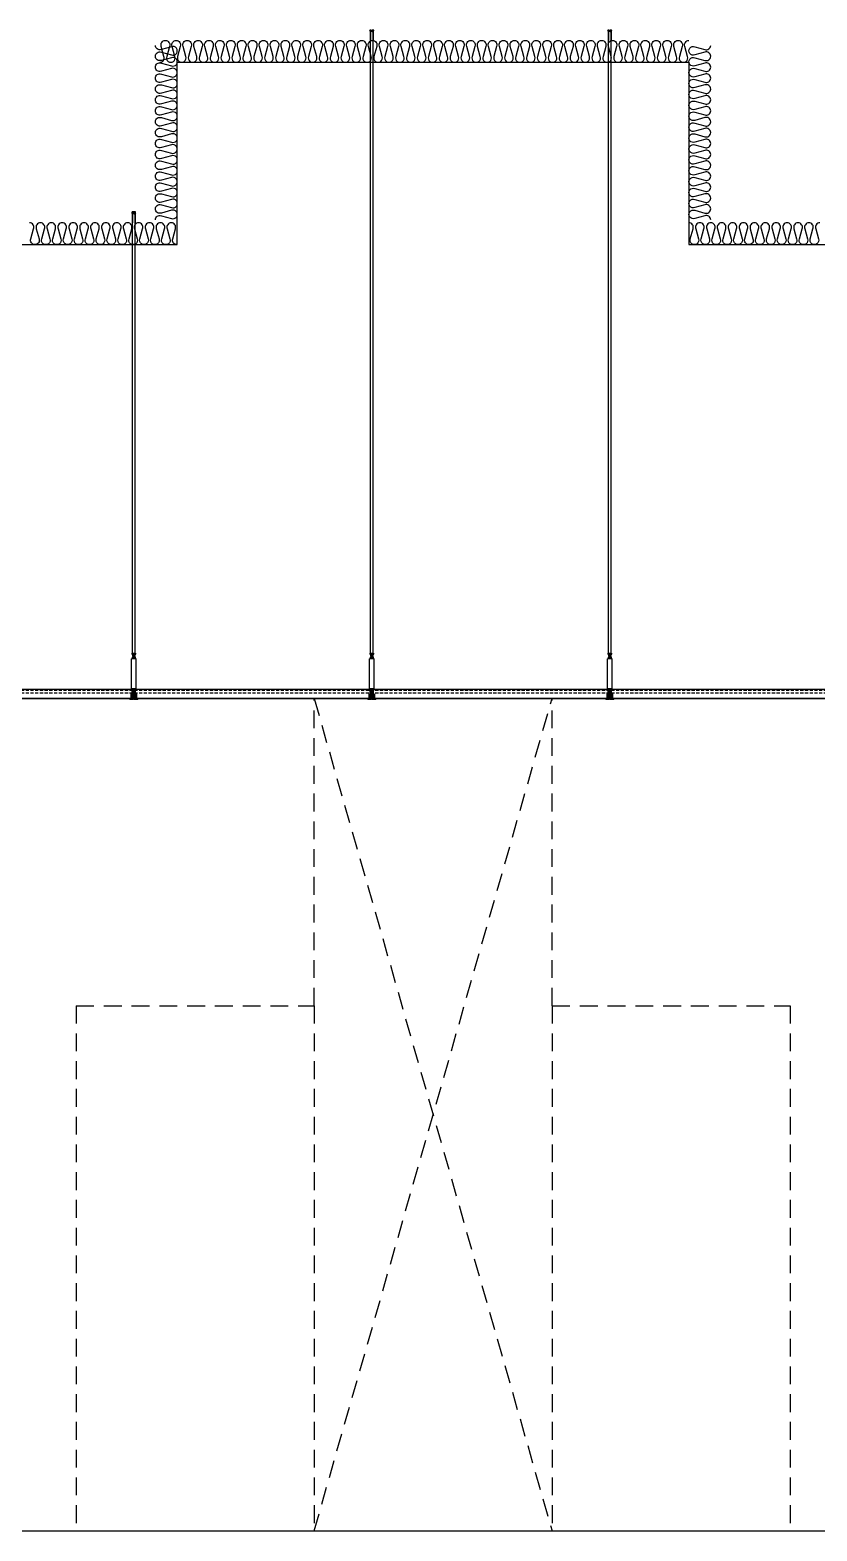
# Model space of a CAD drawing. Header units: millimetres. Extents: x 17311 to 801382, y -242618 to -104888.
# Drawn here: x 298828 to 302796, y -169229 to -161657 of the extents above; entities that cross this region are included whole.
import ezdxf

# ---------------------------------------------------------------- set-up
doc = ezdxf.new("R2010")
doc.units = ezdxf.units.MM
doc.header["$LTSCALE"] = 250
for name, pattern in [('A2', [8, 2, -2, 2, -2]), ('CENTER', [50.8, 31.75, -6.35, 6.35, -6.35]), ('CENTER2', [28.575, 19.05, -3.175, 3.175, -3.175]), ('H1', [1.5, 1, -0.5]), ('HID', [2.8, 1.8, -1]), ('HIDDEN', [9.525, 6.35, -3.175])]:
    doc.linetypes.add(name, pattern=pattern)
for name, color, linetype in [('A-ELE-252', 252, 'Continuous'), ('A-ETC-SERVER', 5, 'H1'), ('A-FIN', 6, 'Continuous'), ('C-1', 252, 'Continuous'), ('C-HANGER', 8, 'Continuous'), ('C-HANGER-C', 8, 'Continuous'), ('C-sec', 252, 'Continuous'), ('C-STL4', 252, 'Continuous'), ('C-STL6', 8, 'Continuous'), ('C-T-BAR MAIN-', 252, 'Continuous'), ('C-삼성엔지니어링_CEILING', 252, 'Continuous'), ('C-압출', 252, 'Continuous'), ('ISL', 251, 'Continuous')]:
    doc.layers.add(name, color=color, linetype=linetype)
doc.layers.add('C-중심선', color=252, linetype='CENTER2', lineweight=20)

# ---------------------------------------------------------------- blocks, each defined once
blk = doc.blocks.new('A$C612ec77b')
at = {"layer": 'A-ELE-252', "linetype": 'HID', "ltscale": 0.2}
for p, q in [((-2400, 2650), (-2400, 4200)), ((-2400, 4200), (-1200, 0)), ((-2400, 0), (-1200, 4200)), ((-1200, 2650), (-1200, 4200)), ((-3600, 2650), (-3600, 0)), ((-3600, 2650), (-2400, 2650)), ((-2400, 2650), (-2400, 0)), ((-1200, 2650), (-1200, 0)), ((-1200, 2650), (0, 2650)), ((0, 2650), (0, 0))]:
    blk.add_line(p, q, dxfattribs=at)
blk = doc.blocks.new('usgh')
at = {"layer": 'C-STL4'}
blk.add_lwpolyline([(1763311, 329517), (1763311, 329599), (1763381, 329599), (1763381, 329517)], close=True, dxfattribs=at)
at = {"layer": 'C-압출', "color": 252, "linetype": 'Continuous', "lineweight": 40, "extrusion": (0, 0, -1)}
for p, q in [((1763325, 329599), (1763322, 329596)), ((1763322, 329596), (1763325, 329592)), ((1763325, 329592), (1763322, 329588)), ((1763322, 329588), (1763325, 329584)), ((1763325, 329584), (1763322, 329580)), ((1763322, 329580), (1763325, 329576)), ((1763325, 329576), (1763322, 329572)), ((1763322, 329572), (1763325, 329568)), ((1763325, 329568), (1763322, 329565)), ((1763322, 329565), (1763325, 329561)), ((1763325, 329561), (1763322, 329557)), ((1763322, 329557), (1763325, 329553)), ((1763325, 329553), (1763322, 329549)), ((1763322, 329549), (1763325, 329545)), ((1763325, 329545), (1763322, 329541)), ((1763364, 329596), (1763368, 329599)), ((1763368, 329592), (1763364, 329596)), ((1763364, 329588), (1763368, 329592)), ((1763368, 329584), (1763364, 329588)), ((1763364, 329580), (1763368, 329584)), ((1763368, 329576), (1763364, 329580)), ((1763364, 329572), (1763368, 329576)), ((1763368, 329568), (1763364, 329572)), ((1763364, 329565), (1763368, 329568)), ((1763368, 329561), (1763364, 329565)), ((1763364, 329557), (1763368, 329561)), ((1763368, 329553), (1763364, 329557)), ((1763364, 329549), (1763368, 329553)), ((1763368, 329545), (1763364, 329549)), ((1763364, 329541), (1763368, 329545)), ((1763325, 329522), (1763320, 329517)), ((1763322, 329541), (1763325, 329538)), ((1763325, 329538), (1763322, 329534)), ((1763322, 329534), (1763325, 329530)), ((1763325, 329530), (1763322, 329526)), ((1763322, 329526), (1763325, 329522)), ((1763363, 329517), (1763368, 329522)), ((1763368, 329538), (1763364, 329541)), ((1763364, 329534), (1763368, 329538)), ((1763368, 329530), (1763364, 329534)), ((1763364, 329526), (1763368, 329530)), ((1763368, 329522), (1763364, 329526))]:
    blk.add_line(p, q, dxfattribs=at)
at = {"layer": 'C-중심선'}
blk.add_line((1763346, 329623), (1763346, 329480), dxfattribs=at)
blk = doc.blocks.new('r6okghj')
at = {"layer": 'C-삼성엔지니어링_CEILING'}
for p, q in [((1770244, 316436), (1770234, 316431)), ((1770244, 316390), (1770234, 316396)), ((1770344, 316436), (1770244, 316436)), ((1770253, 316436), (1770264, 316431)), ((1770253, 316390), (1770264, 316396)), ((1770274, 316436), (1770264, 316431)), ((1770264, 316396), (1770264, 316431)), ((1770274, 316390), (1770264, 316396)), ((1770314, 316436), (1770324, 316431)), ((1770314, 316390), (1770324, 316396)), ((1770334, 316436), (1770324, 316431)), ((1770324, 316396), (1770324, 316431)), ((1770334, 316390), (1770324, 316396)), ((1770344, 316436), (1770354, 316431)), ((1770344, 316390), (1770354, 316396))]:
    blk.add_line(p, q, dxfattribs=at)
for points in [[(1770234, 316431), (1770234, 316396)], [(1770244, 316390), (1770344, 316390)], [(1770354, 316396), (1770354, 316431)]]:
    blk.add_lwpolyline(points, dxfattribs=at)
blk = doc.blocks.new('격자틀-1')
at = {"layer": 'C-HANGER'}
for p, q in [((-16.4, 230.4), (6.3, 230.4)), ((-16.4, 230.4), (-16.4, 228.9)), ((-16.4, 228.9), (6.3, 228.9)), ((6.3, 230.4), (6.3, 228.9))]:
    blk.add_line(p, q, dxfattribs=at)
at = {"layer": 'C-HANGER-C'}
for p, q in [((-16.1, 52.1), (-16.1, 202)), ((6, 202), (-16.1, 202)), ((6, 52.1), (6, 202)), ((6, 52.1), (-16.1, 52.1))]:
    blk.add_line(p, q, dxfattribs=at)
at = {"layer": 'C-STL6', "linetype": 'CENTER2', "ltscale": 20}
blk.add_line((-5, 52.7), (-5, -5), dxfattribs=at)
at = {"layer": 'C-T-BAR MAIN-'}
blk.add_lwpolyline([(-14.3, 41.1), (-14.3, 52.1), (4.2, 52.1), (4.2, 41.1), (2.2, 41.1), (2.2, 50.1), (-12.3, 50.1), (-12.3, 41.1), (-14.3, 41.1)], dxfattribs=at)
at = {"layer": 'C-삼성엔지니어링_CEILING'}
for p, q in [((-14, 202), (-14, 203.8)), ((-12.4, 210.8), (-13.9, 209.9)), ((-12.4, 203.8), (-13.9, 204.7)), ((2.3, 210.8), (-12.4, 210.8)), ((2.3, 203.8), (-12.4, 203.8)), ((-11.1, 210.8), (-9.5, 209.9)), ((-11.1, 203.8), (-9.5, 204.7)), ((-10.7, 220.3), (-2.2, 222)), ((-10.7, 220.3), (-9.9, 221.6)), ((-10.7, 218.1), (1, 220.5)), ((-10.7, 220.3), (-9.9, 219.4)), ((-10.7, 218.1), (-9.9, 219.4)), ((-10.7, 215.9), (1, 218.3)), ((-10.7, 218.1), (-9.9, 217.2)), ((-10.7, 215.9), (-9.9, 217.2)), ((-10.7, 213.7), (1, 216.1)), ((-10.7, 215.9), (-9.9, 215)), ((-10.7, 213.7), (-9.9, 215)), ((-10.7, 213.7), (-9.9, 212.8)), ((-10.4, 213.4), (-10.4, 210.8)), ((-10.3, 222), (-9.9, 221.6)), ((-9.9, 221.6), (-7.6, 222)), ((-9.9, 221.6), (-7.6, 222)), ((-9.9, 219.4), (-0.2, 221.3)), ((-9.9, 219.4), (-0.2, 221.3)), ((-9.9, 217.2), (-0.2, 219.1)), ((-9.9, 217.2), (-0.2, 219.1)), ((-9.9, 215), (-0.2, 216.9)), ((-9.9, 215), (-0.2, 216.9)), ((-9.9, 212.8), (-0.2, 214.7)), ((-9.9, 212.8), (-0.2, 214.7)), ((-8, 210.8), (-9.5, 209.9)), ((-9.5, 204.7), (-9.5, 209.9)), ((-8, 203.8), (-9.5, 204.7)), ((-2.1, 210.8), (-0.6, 209.9)), ((-2.1, 203.8), (-0.6, 204.7)), ((1, 210.8), (-0.6, 209.9)), ((-0.6, 204.7), (-0.6, 209.9)), ((1, 203.8), (-0.6, 204.7)), ((-0.2, 221.3), (0.4, 222)), ((-0.2, 221.3), (1, 220.5)), ((-0.2, 219.1), (1, 220.5)), ((-0.2, 219.1), (1, 218.3)), ((-0.2, 216.9), (1, 218.3)), ((-0.2, 216.9), (1, 216.1)), ((-0.2, 214.7), (1, 216.1)), ((0.3, 215.3), (0.3, 210.8)), ((0.3, 215.3), (0.3, 210.8)), ((2.3, 210.8), (3.8, 209.9)), ((2.3, 203.8), (3.8, 204.7)), ((3.9, 202), (3.9, 203.8))]:
    blk.add_line(p, q, dxfattribs=at)
for points in [[(3.9, 203.8), (-14, 203.8)], [(-13.9, 209.9), (-13.9, 204.7)], [(-12.4, 203.8), (2.3, 203.8)], [(3.8, 204.7), (3.8, 209.9)]]:
    blk.add_lwpolyline(points, dxfattribs=at)
at = {"layer": 'C-압출', "linetype": 'Continuous', "lineweight": 40, "extrusion": (0, 0, -1)}
for p, q in [((-25.1, 0.3), (-25.1, 2.2)), ((-24.8, 2.5), (-12.6, 2.5)), ((-10.1, 0), (-24.8, 0)), ((-12.3, 2.8), (-12.3, 28.3)), ((-10.1, 50), (-8.3, 50)), ((-9.8, 19.7), (-9.8, 18.9)), ((-9.8, 18.9), (-9.2, 18.3)), ((-9.2, 18.3), (-9.8, 17.6)), ((-9.8, 17.6), (-9.2, 17)), ((-9.2, 17), (-9.8, 16.4)), ((-9.8, 16.4), (-9.2, 15.8)), ((-9.2, 15.8), (-9.8, 15.1)), ((-9.8, 15.1), (-9.2, 14.5)), ((-9.2, 14.5), (-9.8, 13.9)), ((-9.8, 13.9), (-9.2, 13.2)), ((-9.2, 13.2), (-9.8, 12.6)), ((-9.8, 12.6), (-9.2, 12)), ((-9.2, 12), (-9.8, 11.4)), ((-9.8, 11.4), (-9.2, 10.8)), ((-9.2, 10.8), (-9.8, 10.1)), ((-9.8, 10.1), (-9.2, 9.5)), ((-9.2, 9.5), (-9.8, 8.9)), ((-9.8, 8.9), (-9.2, 8.2)), ((-9.2, 8.2), (-9.8, 7.6)), ((-9.8, 7.6), (-9.2, 7)), ((-9.2, 7), (-9.8, 6.4)), ((-9.8, 6.4), (-9.2, 5.8)), ((-9.2, 5.8), (-9.8, 5.1)), ((-9.8, 5.1), (-9.2, 4.5)), ((-9.2, 4.5), (-9.8, 3.9)), ((-9.8, 3.9), (-9.2, 3.2)), ((-9.2, 3.2), (-9.8, 2.6)), ((-9.8, 2.6), (-9.2, 2)), ((-9.2, 2), (-9.8, 1.4)), ((-9.8, 1.4), (-9.8, 0.6)), ((-9.8, 0.6), (-9.8, 0.3)), ((-0.6, 20), (-9.5, 20)), ((-8.1, 49.7), (-8.1, 49.5)), ((-2, 49), (-2, 49.7)), ((-1.7, 50), (0.1, 50)), ((-0.9, 17.6), (-0.3, 18.3)), ((-0.3, 17), (-0.9, 17.6)), ((-0.9, 16.4), (-0.3, 17)), ((-0.3, 15.8), (-0.9, 16.4)), ((-0.9, 15.1), (-0.3, 15.8)), ((-0.3, 14.5), (-0.9, 15.1)), ((-0.9, 13.9), (-0.3, 14.5)), ((-0.3, 13.2), (-0.9, 13.9)), ((-0.9, 12.6), (-0.3, 13.2)), ((-0.3, 12), (-0.9, 12.6)), ((-0.9, 11.4), (-0.3, 12)), ((-0.3, 10.8), (-0.9, 11.4)), ((-0.9, 10.1), (-0.3, 10.8)), ((-0.3, 9.5), (-0.9, 10.1)), ((-0.9, 8.9), (-0.3, 9.5)), ((-0.3, 8.2), (-0.9, 8.9)), ((-0.9, 7.6), (-0.3, 8.2)), ((-0.3, 7), (-0.9, 7.6)), ((-0.9, 6.4), (-0.3, 7)), ((-0.3, 5.8), (-0.9, 6.4)), ((-0.9, 5.1), (-0.3, 5.8)), ((-0.3, 4.5), (-0.9, 5.1)), ((-0.9, 3.9), (-0.3, 4.5)), ((-0.3, 3.2), (-0.9, 3.9)), ((-0.9, 2.6), (-0.3, 3.2)), ((-0.3, 2), (-0.9, 2.6)), ((-0.9, 1.4), (-0.3, 2)), ((-0.3, 0.8), (-0.9, 1.4)), ((-0.3, 18.3), (-0.3, 19.7)), ((-0.3, 0.3), (-0.3, 0.8)), ((14.7, 0), (0, 0)), ((2.2, 28.3), (2.2, 2.8)), ((2.5, 2.5), (14.7, 2.5)), ((14.9, 2.2), (14.9, 0.3))]:
    blk.add_line(p, q, dxfattribs=at)
at = {"layer": 'C-압출', "linetype": 'Continuous', "lineweight": 40}
for p, q in [((-12.3, 28.3), (-12.3, 49.7)), ((-12, 50), (-8.3, 50)), ((-9.3, 31.3), (-9.3, 44.7)), ((-9, 45), (-8.3, 45)), ((-9, 31), (-1.1, 31)), ((-8.1, 49.7), (-8.1, 45.3)), ((-2, 49.7), (-2, 45.3)), ((-1.7, 50), (1.9, 50)), ((-1.7, 45), (-1.1, 45)), ((-0.8, 31.3), (-0.8, 44.7)), ((2.2, 28.3), (2.2, 49.7))]:
    blk.add_line(p, q, dxfattribs=at)
at = {"layer": 'C-압출', "linetype": 'Continuous', "lineweight": 40, "extrusion": (0, 0, -1)}
for centre, start, end in [((24.8, 0.3), 270, 0), ((12.6, 2.8), 180, 270), ((10.1, 0.3), 180, 270), ((9.5, 19.7), 0, 90), ((8.3, 49.7), 90, 180), ((1.7, 49.7), 0, 90), ((0.6, 19.7), 90, 180), ((0, 0.3), 270, 0), ((-2.5, 2.8), 270, 0), ((-14.7, 2.2), 90, 180), ((-14.7, 0.3), 180, 270)]:
    blk.add_arc(centre, 0.3, start, end, dxfattribs=at)
at = {"layer": 'C-압출', "linetype": 'Continuous', "lineweight": 40}
for centre, start, end in [((-12, 49.7), 90, 180), ((-9, 44.7), 90, 180), ((-9, 31.3), 180, 270), ((-8.3, 49.7), 0, 90), ((-8.3, 45.3), 270, 0), ((-1.7, 45.3), 180, 270), ((-1.1, 44.7), 0, 90), ((-1.1, 31.3), 270, 0), ((1.9, 49.7), 0, 90)]:
    blk.add_arc(centre, 0.3, start, end, dxfattribs=at)
at = {"layer": 'C-압출'}
blk.add_arc((-1.7, 49.7), 0.3, 90, 180, dxfattribs=at)
at = {"layer": 'C-중심선', "linetype": 'CENTER', "lineweight": 5}
blk.add_line((-14.5, 25.5), (4.4, 25.5), dxfattribs=at)
at = {"layer": 'C-HANGER-C'}
for name, p, xscale, yscale, zscale in [('r6okghj', (-263370.1, -46847), 0.1487691112046762, 0.1487691112046762, 0.1487691112046762), ('usgh', (-176673.6, -32977.4), 0.1001893939418906, 0.1001893939418906, 0.1001893939418906)]:
    blk.add_blockref(name, p, dxfattribs=dict(at, xscale=xscale, yscale=yscale, zscale=zscale))

msp = doc.modelspace()

# ---------------------------------------------------------------- linework, layer by layer
at = {"layer": 'A-FIN'}
for p, q in [((295060.7, -169229.5), (360660.7, -169229.5)), ((297260.7, -169229.5), (327760.7, -169229.5))]:
    msp.add_line(p, q, dxfattribs=at)
at = {"layer": 'C-1', "linetype": 'A2'}
for p, q in [((300543.1, -161662.3), (300542, -161659.5)), ((300546.9, -161666.7), (300542.6, -161656.9)), ((300548.2, -161657.2), (300542.6, -161658.4)), ((300543.1, -161662.3), (300544, -161662)), ((300543.8, -161664), (300544.7, -161663.7)), ((300544.9, -161666.7), (300543.8, -161664)), ((300544.7, -161663.7), (300544, -161662)), ((300544.9, -161709.5), (300544.9, -161666.7)), ((300546.9, -161709.5), (300546.9, -161666.7)), ((300551.8, -161665.9), (300549.2, -161657.7)), ((300551.8, -161665.9), (300554.4, -161657.7)), ((300560.9, -161658.4), (300555.3, -161657.2)), ((300556.6, -161666.7), (300560.9, -161656.9)), ((300556.6, -161666.7), (300556.6, -161709.5)), ((300558.6, -161666.7), (300559.7, -161664)), ((300558.6, -161666.7), (300558.6, -161709.5)), ((300558.8, -161663.7), (300559.5, -161662)), ((300559.7, -161664), (300558.8, -161663.7)), ((300560.4, -161662.3), (300559.5, -161662)), ((300560.4, -161662.3), (300561.5, -161659.5)), ((301743.1, -161662.3), (301742, -161659.5)), ((301746.9, -161666.7), (301742.6, -161656.9)), ((301748.2, -161657.2), (301742.6, -161658.4)), ((301743.1, -161662.3), (301744, -161662)), ((301743.8, -161664), (301744.7, -161663.7)), ((301744.9, -161666.7), (301743.8, -161664)), ((301744.7, -161663.7), (301744, -161662)), ((301744.9, -161709.5), (301744.9, -161666.7)), ((301746.9, -161709.5), (301746.9, -161666.7)), ((301751.8, -161665.9), (301749.2, -161657.7)), ((301751.8, -161665.9), (301754.4, -161657.7)), ((301760.9, -161658.4), (301755.3, -161657.2)), ((301756.6, -161666.7), (301760.9, -161656.9)), ((301756.6, -161666.7), (301756.6, -161709.5)), ((301758.6, -161666.7), (301759.7, -161664)), ((301758.6, -161666.7), (301758.6, -161709.5)), ((301758.8, -161663.7), (301759.5, -161662)), ((301759.7, -161664), (301758.8, -161663.7)), ((301760.4, -161662.3), (301759.5, -161662)), ((301760.4, -161662.3), (301761.5, -161659.5)), ((299343.1, -162582.3), (299342, -162579.5)), ((299346.9, -162586.7), (299342.6, -162576.9)), ((299348.2, -162577.2), (299342.6, -162578.4)), ((299343.1, -162582.3), (299344, -162582)), ((299343.8, -162584), (299344.7, -162583.7)), ((299344.9, -162586.7), (299343.8, -162584)), ((299344.7, -162583.7), (299344, -162582)), ((299359.4, -162574.6), (299344.1, -162574.6)), ((299351.8, -162585.9), (299349.2, -162577.7)), ((299351.8, -162585.9), (299354.4, -162577.7)), ((299360.9, -162578.4), (299355.3, -162577.2)), ((299356.6, -162586.7), (299360.9, -162576.9)), ((299358.6, -162586.7), (299359.7, -162584)), ((299358.8, -162583.7), (299359.5, -162582)), ((299359.7, -162584), (299358.8, -162583.7)), ((299360.4, -162582.3), (299359.5, -162582)), ((299360.4, -162582.3), (299361.5, -162579.5)), ((299344.9, -162629.5), (299344.9, -162586.7)), ((299346.9, -162629.5), (299346.9, -162586.7)), ((299356.6, -162586.7), (299356.6, -162629.5)), ((299358.6, -162586.7), (299358.6, -162629.5))]:
    msp.add_line(p, q, dxfattribs=at)
for centre, radius, start, end in [((300542.8, -161659.2), 0.808, 102.52881, 201.80141), ((300548.4, -161658), 0.808, 17.65012, 102.52881), ((300555.1, -161658), 0.808, 77.47119, 162.34988), ((300560.8, -161659.2), 0.808, 338.19859, 77.47119), ((301742.8, -161659.2), 0.808, 102.52881, 201.80141), ((301748.4, -161658), 0.808, 17.65012, 102.52881), ((301755.1, -161658), 0.808, 77.47119, 162.34988), ((301760.8, -161659.2), 0.808, 338.19859, 77.47119), ((299342.8, -162579.2), 0.808, 102.52881, 201.80141), ((299344.1, -162576.2), 1.62, 90, 203.42869), ((299348.4, -162578), 0.808, 17.65012, 102.52881), ((299355.1, -162578), 0.808, 77.47119, 162.34988), ((299359.4, -162576.2), 1.62, 336.57131, 90), ((299360.8, -162579.2), 0.808, 338.19859, 77.47119)]:
    msp.add_arc(centre, radius, start, end, dxfattribs=at)
at = {"layer": 'C-HANGER'}
for p, q in [((300544.6, -164801.5), (300544.6, -161709.5)), ((300545.5, -164801.5), (300545.5, -161709.5)), ((300558, -164801.5), (300558, -161709.5)), ((300558.9, -164801.5), (300558.9, -161709.5)), ((301744.6, -164801.5), (301744.6, -161709.5)), ((301745.5, -164801.5), (301745.5, -161709.5)), ((301758, -164801.5), (301758, -161709.5)), ((301758.9, -164801.5), (301758.9, -161709.5)), ((299344.6, -164801.5), (299344.6, -162629.5)), ((299345.5, -164801.5), (299345.5, -162629.5)), ((299358, -164801.5), (299358, -162629.5)), ((299358.9, -164801.5), (299358.9, -162629.5))]:
    msp.add_line(p, q, dxfattribs=at)
at = {"layer": 'C-sec'}
for points in [[(298165.7, -165028.7), (299337.8, -165028.7, 0.361786), (299338.1, -165028.4), (299338.1, -165006.7), (299338.8, -165006.7), (299338.8, -165029.2, -0.414214), (299338.5, -165029.5), (298165.1, -165029.5, -0.414214), (298164.8, -165029.2), (298164.8, -165006.7), (298165.5, -165006.7), (298165.5, -165028.4, 0.414214), (298165.8, -165028.7)], [(299365.7, -165028.7), (300537.8, -165028.7, 0.361786), (300538.1, -165028.4), (300538.1, -165006.7), (300538.8, -165006.7), (300538.8, -165029.2, -0.414214), (300538.5, -165029.5), (299365.1, -165029.5, -0.414214), (299364.8, -165029.2), (299364.8, -165006.7), (299365.5, -165006.7), (299365.5, -165028.4, 0.414214), (299365.8, -165028.7)], [(300565.7, -165028.7), (301737.8, -165028.7, 0.361786), (301738.1, -165028.4), (301738.1, -165006.7), (301738.8, -165006.7), (301738.8, -165029.2, -0.414214), (301738.5, -165029.5), (300565.1, -165029.5, -0.414214), (300564.8, -165029.2), (300564.8, -165006.7), (300565.5, -165006.7), (300565.5, -165028.4, 0.414214), (300565.8, -165028.7)], [(301765.7, -165028.7), (302937.8, -165028.7, 0.361786), (302938.1, -165028.4), (302938.1, -165006.7), (302938.8, -165006.7), (302938.8, -165029.2, -0.414214), (302938.5, -165029.5), (301765.1, -165029.5, -0.414214), (301764.8, -165029.2), (301764.8, -165006.7), (301765.5, -165006.7), (301765.5, -165028.4, 0.414214), (301765.8, -165028.7)]]:
    msp.add_lwpolyline(points, format="xyb", dxfattribs=at)
at = {"layer": 'C-STL6'}
msp.add_line((297282.6, -164982), (358438.8, -164982), dxfattribs=at)
at = {"layer": 'C-STL6', "linetype": 'HIDDEN', "ltscale": 0.01}
for p, q in [((297282.6, -164986.9), (358438.8, -164986.9)), ((297282.6, -165000.9), (358438.8, -165000.9))]:
    msp.add_line(p, q, dxfattribs=at)
at = {"layer": 'ISL'}
for points in [[(299460.7, -162614.5, -0.524856), (299490.5, -162593.9), (299540.9, -162607.6, 1.449198), (299540.9, -162566.4), (299490.5, -162580.1, -0.524856), (299460.7, -162559.5, -0.524856), (299490.5, -162538.9), (299540.9, -162552.6, 1.449198), (299540.9, -162511.4), (299490.5, -162525.1, -0.524856), (299460.7, -162504.5, -0.524856), (299490.5, -162483.9), (299540.9, -162497.6, 1.449198), (299540.9, -162456.4), (299490.5, -162470.1, -0.524856), (299460.7, -162449.5, -0.524856), (299490.5, -162428.9), (299540.9, -162442.6, 1.449198), (299540.9, -162401.4), (299490.5, -162415.1, -0.524856), (299460.7, -162394.5, -0.524856), (299490.5, -162373.9), (299540.9, -162387.6, 1.449198), (299540.9, -162346.4), (299490.5, -162360.1, -0.524856), (299460.7, -162339.5, -0.524856), (299490.5, -162318.9), (299540.9, -162332.6, 1.449198), (299540.9, -162291.4), (299490.5, -162305.1, -0.524856), (299460.7, -162284.5, -0.524856), (299490.5, -162263.9), (299540.9, -162277.6, 1.449198), (299540.9, -162236.4), (299490.5, -162250.1, -0.524856), (299460.7, -162229.5, -0.524856), (299490.5, -162208.9), (299540.9, -162222.6, 1.449198), (299540.9, -162181.4), (299490.5, -162195.1, -0.524856), (299460.7, -162174.5, -0.524856), (299490.5, -162153.9), (299540.9, -162167.6, 1.449198), (299540.9, -162126.4), (299490.5, -162140.1, -0.524856), (299460.7, -162119.5, -0.524856), (299490.5, -162098.9), (299540.9, -162112.6, 1.449198), (299540.9, -162071.4), (299490.5, -162085.1, -0.524856), (299460.7, -162064.5, -0.524856), (299490.5, -162043.9), (299540.9, -162057.6, 1.449198), (299540.9, -162016.4), (299490.5, -162030.1, -0.524856), (299460.7, -162009.5, -0.524856), (299490.5, -161988.9), (299540.9, -162002.6, 1.449198), (299540.9, -161961.4), (299490.5, -161975.1, -0.524856), (299460.7, -161954.5, -0.524856), (299490.5, -161933.9), (299540.9, -161947.6, 1.449198), (299540.9, -161906.4), (299490.5, -161920.1, -0.524856), (299460.7, -161899.5, -0.524856), (299490.5, -161878.9), (299540.9, -161892.6, 1.449198), (299540.9, -161851.4), (299490.5, -161865.1, -0.524856), (299460.7, -161844.5, -0.524856), (299490.5, -161823.9), (299540.9, -161837.6, 1.449198), (299540.9, -161796.4), (299490.5, -161810.1, -0.524856), (299460.7, -161789.5, -0.524856), (299490.5, -161768.9), (299540.9, -161782.6, 1.449198), (299540.9, -161741.4), (299490.5, -161755.1, -0.524856), (299460.7, -161734.5)], [(299483.2, -161819.5, 0.524933), (299503.7, -161789.7), (299490.1, -161739.3, -0.524856), (299510.7, -161709.5, -0.524856), (299531.2, -161739.3), (299517.6, -161789.7, 1.449198), (299558.7, -161789.7), (299545.1, -161739.3, -0.524856), (299565.7, -161709.5, -0.524856), (299586.2, -161739.3), (299572.6, -161789.7, 1.449198), (299613.7, -161789.7), (299600.1, -161739.3, -0.524856), (299620.7, -161709.5, -0.524856), (299641.2, -161739.3), (299627.6, -161789.7, 1.449198), (299668.7, -161789.7), (299655.1, -161739.3, -0.524856), (299675.7, -161709.5, -0.524856), (299696.2, -161739.3), (299682.6, -161789.7, 1.449198), (299723.7, -161789.7), (299710.1, -161739.3, -0.524856), (299730.7, -161709.5, -0.524856), (299751.2, -161739.3), (299737.6, -161789.7, 1.449198), (299778.7, -161789.7), (299765.1, -161739.3, -0.524856), (299785.7, -161709.5, -0.524856), (299806.2, -161739.3), (299792.6, -161789.7, 1.449198), (299833.7, -161789.7), (299820.1, -161739.3, -0.524856), (299840.7, -161709.5, -0.524856), (299861.2, -161739.3), (299847.6, -161789.7, 1.449198), (299888.7, -161789.7), (299875.1, -161739.3, -0.524856), (299895.7, -161709.5, -0.524856), (299916.2, -161739.3), (299902.6, -161789.7, 1.449198), (299943.7, -161789.7), (299930.1, -161739.3, -0.524856), (299950.7, -161709.5, -0.524856), (299971.2, -161739.3), (299957.6, -161789.7, 1.449198), (299998.7, -161789.7), (299985.1, -161739.3, -0.524856), (300005.7, -161709.5, -0.524856), (300026.2, -161739.3), (300012.6, -161789.7, 1.449198), (300053.7, -161789.7), (300040.1, -161739.3, -0.524856), (300060.7, -161709.5, -0.524856), (300081.2, -161739.3), (300067.6, -161789.7, 1.449198), (300108.7, -161789.7), (300095.1, -161739.3, -0.524856), (300115.7, -161709.5, -0.524856), (300136.2, -161739.3), (300122.6, -161789.7, 1.449198), (300163.7, -161789.7), (300150.1, -161739.3, -0.524856), (300170.7, -161709.5, -0.524856), (300191.2, -161739.3), (300177.6, -161789.7, 1.449198), (300218.7, -161789.7), (300205.1, -161739.3, -0.524856), (300225.7, -161709.5, -0.524856), (300246.2, -161739.3), (300232.6, -161789.7, 1.449198), (300273.7, -161789.7), (300260.1, -161739.3, -0.524856), (300280.7, -161709.5, -0.524856), (300301.2, -161739.3), (300287.6, -161789.7, 1.449198), (300328.7, -161789.7), (300315.1, -161739.3, -0.524856), (300335.7, -161709.5, -0.524856), (300356.2, -161739.3), (300342.6, -161789.7, 1.449198), (300383.7, -161789.7), (300370.1, -161739.3, -0.524856), (300390.7, -161709.5, -0.524856), (300411.2, -161739.3), (300397.6, -161789.7, 1.449198), (300438.7, -161789.7), (300425.1, -161739.3, -0.524856), (300445.7, -161709.5, -0.524856), (300466.2, -161739.3), (300452.6, -161789.7, 1.449198), (300493.7, -161789.7), (300480.1, -161739.3, -0.524856), (300500.7, -161709.5, -0.524856), (300521.2, -161739.3), (300507.6, -161789.7, 1.449198), (300548.7, -161789.7), (300535.1, -161739.3, -0.524856), (300555.7, -161709.5, -0.524856), (300576.2, -161739.3), (300562.6, -161789.7, 1.449198), (300603.7, -161789.7), (300590.1, -161739.3, -0.524856), (300610.7, -161709.5, -0.524856), (300631.2, -161739.3), (300617.6, -161789.7, 1.449198), (300658.7, -161789.7), (300645.1, -161739.3, -0.524856), (300665.7, -161709.5, -0.524856), (300686.2, -161739.3), (300672.6, -161789.7, 1.449198), (300713.7, -161789.7), (300700.1, -161739.3, -0.524856), (300720.7, -161709.5, -0.524856), (300741.2, -161739.3), (300727.6, -161789.7, 1.449198), (300768.7, -161789.7), (300755.1, -161739.3, -0.524856), (300775.7, -161709.5, -0.524856), (300796.2, -161739.3), (300782.6, -161789.7, 1.449198), (300823.7, -161789.7), (300810.1, -161739.3, -0.524856), (300830.7, -161709.5, -0.524856), (300851.2, -161739.3), (300837.6, -161789.7, 1.449198), (300878.7, -161789.7), (300865.1, -161739.3, -0.524856), (300885.7, -161709.5, -0.524856), (300906.2, -161739.3), (300892.6, -161789.7, 1.449198), (300933.7, -161789.7), (300920.1, -161739.3, -0.524856), (300940.7, -161709.5, -0.524856), (300961.2, -161739.3), (300947.6, -161789.7, 1.449198), (300988.7, -161789.7), (300975.1, -161739.3, -0.524856), (300995.7, -161709.5, -0.524856), (301016.2, -161739.3), (301002.6, -161789.7, 1.449198), (301043.7, -161789.7), (301030.1, -161739.3, -0.524856), (301050.7, -161709.5, -0.524856), (301071.2, -161739.3), (301057.6, -161789.7, 1.449198), (301098.7, -161789.7), (301085.1, -161739.3, -0.524856), (301105.7, -161709.5, -0.524856), (301126.2, -161739.3), (301112.6, -161789.7, 1.449198), (301153.7, -161789.7), (301140.1, -161739.3, -0.524856), (301160.7, -161709.5, -0.524856), (301181.2, -161739.3), (301167.6, -161789.7, 1.449198), (301208.7, -161789.7), (301195.1, -161739.3, -0.524856), (301215.7, -161709.5, -0.524856), (301236.2, -161739.3), (301222.6, -161789.7, 1.449198), (301263.7, -161789.7), (301250.1, -161739.3, -0.524856), (301270.7, -161709.5, -0.524856), (301291.2, -161739.3), (301277.6, -161789.7, 1.449198), (301318.7, -161789.7), (301305.1, -161739.3, -0.524856), (301325.7, -161709.5, -0.524856), (301346.2, -161739.3), (301332.6, -161789.7, 1.449198), (301373.7, -161789.7), (301360.1, -161739.3, -0.524856), (301380.7, -161709.5, -0.524856), (301401.2, -161739.3), (301387.6, -161789.7, 1.449198), (301428.7, -161789.7), (301415.1, -161739.3, -0.524856), (301435.7, -161709.5, -0.524856), (301456.2, -161739.3), (301442.6, -161789.7, 1.449198), (301483.7, -161789.7), (301470.1, -161739.3, -0.524856), (301490.7, -161709.5, -0.524856), (301511.2, -161739.3), (301497.6, -161789.7, 1.449198), (301538.7, -161789.7), (301525.1, -161739.3, -0.524856), (301545.7, -161709.5, -0.524856), (301566.2, -161739.3), (301552.6, -161789.7, 1.449198), (301593.7, -161789.7), (301580.1, -161739.3, -0.524856), (301600.7, -161709.5, -0.524856), (301621.2, -161739.3), (301607.6, -161789.7, 1.449198), (301648.7, -161789.7), (301635.1, -161739.3, -0.524856), (301655.7, -161709.5, -0.524856), (301676.2, -161739.3), (301662.6, -161789.7, 1.449198), (301703.7, -161789.7), (301690.1, -161739.3, -0.524856), (301710.7, -161709.5, -0.524856), (301731.2, -161739.3), (301717.6, -161789.7, 1.449198), (301758.7, -161789.7), (301745.1, -161739.3, -0.524856), (301765.7, -161709.5, -0.524856), (301786.2, -161739.3), (301772.6, -161789.7, 1.449198), (301813.7, -161789.7), (301800.1, -161739.3, -0.524856), (301820.7, -161709.5, -0.524856), (301841.2, -161739.3), (301827.6, -161789.7, 1.449198), (301868.7, -161789.7), (301855.1, -161739.3, -0.524856), (301875.7, -161709.5, -0.524856), (301896.2, -161739.3), (301882.6, -161789.7, 1.449198), (301923.7, -161789.7), (301910.1, -161739.3, -0.524856), (301930.7, -161709.5, -0.524856), (301951.2, -161739.3), (301937.6, -161789.7, 1.449198), (301978.7, -161789.7), (301965.1, -161739.3, -0.524856), (301985.7, -161709.5, -0.524856), (302006.2, -161739.3), (301992.6, -161789.7, 1.449198), (302033.7, -161789.7), (302020.1, -161739.3, -0.524856), (302040.7, -161709.5, -0.524856), (302061.2, -161739.3), (302047.6, -161789.7, 1.449198), (302088.7, -161789.7), (302075.1, -161739.3, -0.524856), (302095.7, -161709.5, -0.524856), (302116.2, -161739.3), (302102.6, -161789.7, 1.449198), (302143.7, -161789.7), (302130.1, -161739.3, -0.524856), (302150.7, -161709.5)], [(302260.7, -162614.5, 0.524856), (302230.9, -162593.9), (302180.5, -162607.6, -1.449198), (302180.5, -162566.4), (302230.9, -162580.1, 0.524856), (302260.7, -162559.5, 0.524856), (302230.9, -162538.9), (302180.5, -162552.6, -1.449198), (302180.5, -162511.4), (302230.9, -162525.1, 0.524856), (302260.7, -162504.5, 0.524856), (302230.9, -162483.9), (302180.5, -162497.6, -1.449198), (302180.5, -162456.4), (302230.9, -162470.1, 0.524856), (302260.7, -162449.5, 0.524856), (302230.9, -162428.9), (302180.5, -162442.6, -1.449198), (302180.5, -162401.4), (302230.9, -162415.1, 0.524856), (302260.7, -162394.5, 0.524856), (302230.9, -162373.9), (302180.5, -162387.6, -1.449198), (302180.5, -162346.4), (302230.9, -162360.1, 0.524856), (302260.7, -162339.5, 0.524856), (302230.9, -162318.9), (302180.5, -162332.6, -1.449198), (302180.5, -162291.4), (302230.9, -162305.1, 0.524856), (302260.7, -162284.5, 0.524856), (302230.9, -162263.9), (302180.5, -162277.6, -1.449198), (302180.5, -162236.4), (302230.9, -162250.1, 0.524856), (302260.7, -162229.5, 0.524856), (302230.9, -162208.9), (302180.5, -162222.6, -1.449198), (302180.5, -162181.4), (302230.9, -162195.1, 0.524856), (302260.7, -162174.5, 0.524856), (302230.9, -162153.9), (302180.5, -162167.6, -1.449198), (302180.5, -162126.4), (302230.9, -162140.1, 0.524856), (302260.7, -162119.5, 0.524856), (302230.9, -162098.9), (302180.5, -162112.6, -1.449198), (302180.5, -162071.4), (302230.9, -162085.1, 0.524856), (302260.7, -162064.5, 0.524856), (302230.9, -162043.9), (302180.5, -162057.6, -1.449198), (302180.5, -162016.4), (302230.9, -162030.1, 0.524856), (302260.7, -162009.5, 0.524856), (302230.9, -161988.9), (302180.5, -162002.6, -1.449198), (302180.5, -161961.4), (302230.9, -161975.1, 0.524856), (302260.7, -161954.5, 0.524856), (302230.9, -161933.9), (302180.5, -161947.6, -1.449198), (302180.5, -161906.4), (302230.9, -161920.1, 0.524856), (302260.7, -161899.5, 0.524856), (302230.9, -161878.9), (302180.5, -161892.6, -1.449198), (302180.5, -161851.4), (302230.9, -161865.1, 0.524856), (302260.7, -161844.5, 0.524856), (302230.9, -161823.9), (302180.5, -161837.6, -1.449198), (302180.5, -161796.4), (302230.9, -161810.1, 0.524856), (302260.7, -161789.5, 0.524856), (302230.9, -161768.9), (302180.5, -161782.6, -1.449198), (302180.5, -161741.4), (302230.9, -161755.1, 0.524856), (302260.7, -161734.5)], [(299568.2, -162739.5, -0.524933), (299547.6, -162709.7), (299561.2, -162659.3, 0.524856), (299540.7, -162629.5, 0.524856), (299520.1, -162659.3), (299533.7, -162709.7, -1.449198), (299492.6, -162709.7), (299506.2, -162659.3, 0.524856), (299485.7, -162629.5, 0.524856), (299465.1, -162659.3), (299478.7, -162709.7, -1.449198), (299437.6, -162709.7), (299451.2, -162659.3, 0.524856), (299430.7, -162629.5, 0.524856), (299410.1, -162659.3), (299423.7, -162709.7, -1.449198), (299382.6, -162709.7), (299396.2, -162659.3, 0.524856), (299375.7, -162629.5, 0.524856), (299355.1, -162659.3), (299368.7, -162709.7, -1.449198), (299327.6, -162709.7), (299341.2, -162659.3, 0.524856), (299320.7, -162629.5, 0.524856), (299300.1, -162659.3), (299313.7, -162709.7, -1.449198), (299272.6, -162709.7), (299286.2, -162659.3, 0.524856), (299265.7, -162629.5, 0.524856), (299245.1, -162659.3), (299258.7, -162709.7, -1.449198), (299217.6, -162709.7), (299231.2, -162659.3, 0.524856), (299210.7, -162629.5, 0.524856), (299190.1, -162659.3), (299203.7, -162709.7, -1.449198), (299162.6, -162709.7), (299176.2, -162659.3, 0.524856), (299155.7, -162629.5, 0.524856), (299135.1, -162659.3), (299148.7, -162709.7, -1.449198), (299107.6, -162709.7), (299121.2, -162659.3, 0.524856), (299100.7, -162629.5, 0.524856), (299080.1, -162659.3), (299093.7, -162709.7, -1.449198), (299052.6, -162709.7), (299066.2, -162659.3, 0.524856), (299045.7, -162629.5, 0.524856), (299025.1, -162659.3), (299038.7, -162709.7, -1.449198), (298997.6, -162709.7), (299011.2, -162659.3, 0.524856), (298990.7, -162629.5, 0.524856), (298970.1, -162659.3), (298983.7, -162709.7, -1.449198), (298942.6, -162709.7), (298956.2, -162659.3, 0.524856), (298935.7, -162629.5, 0.524856), (298915.1, -162659.3), (298928.7, -162709.7, -1.449198), (298887.6, -162709.7), (298901.2, -162659.3, 0.524856), (298880.7, -162629.5, 0.524856), (298860.1, -162659.3), (298873.7, -162709.7, -0.524933), (298853.2, -162739.5, -0.524933), (298832.6, -162709.7), (298846.2, -162659.3, 0.524856), (298825.7, -162629.5, 0.524856)], [(302810.7, -162629.5, 0.524856), (302790.1, -162659.3), (302803.7, -162709.7, -1.449198), (302762.6, -162709.7), (302776.2, -162659.3, 0.524856), (302755.7, -162629.5, 0.524856), (302735.1, -162659.3), (302748.7, -162709.7, -1.449198), (302707.6, -162709.7), (302721.2, -162659.3, 0.524856), (302700.7, -162629.5, 0.524856), (302680.1, -162659.3), (302693.7, -162709.7, -1.449198), (302652.6, -162709.7), (302666.2, -162659.3, 0.524856), (302645.7, -162629.5, 0.524856), (302625.1, -162659.3), (302638.7, -162709.7, -1.449198), (302597.6, -162709.7), (302611.2, -162659.3, 0.524856), (302590.7, -162629.5, 0.524856), (302570.1, -162659.3), (302583.7, -162709.7, -1.449198), (302542.6, -162709.7), (302556.2, -162659.3, 0.524856), (302535.7, -162629.5, 0.524856), (302515.1, -162659.3), (302528.7, -162709.7, -1.449198), (302487.6, -162709.7), (302501.2, -162659.3, 0.524856), (302480.7, -162629.5, 0.524856), (302460.1, -162659.3), (302473.7, -162709.7, -0.524933), (302453.2, -162739.5, -0.524933), (302432.6, -162709.7), (302446.2, -162659.3, 0.524856), (302425.7, -162629.5, 0.524856), (302405.1, -162659.3), (302418.7, -162709.7, -1.449198), (302377.6, -162709.7), (302391.2, -162659.3, 0.524856), (302370.7, -162629.5, 0.524856), (302350.1, -162659.3), (302363.7, -162709.7, -1.449198), (302322.6, -162709.7), (302336.2, -162659.3, 0.524856), (302315.7, -162629.5, 0.524856), (302295.1, -162659.3), (302308.7, -162709.7, -1.449198), (302267.6, -162709.7), (302281.2, -162659.3, 0.524856), (302260.7, -162629.5, 0.524856), (302240.1, -162659.3), (302253.7, -162709.7, -1.449198), (302212.6, -162709.7), (302226.2, -162659.3, 0.524856), (302205.7, -162629.5, 0.524856), (302185.1, -162659.3), (302198.7, -162709.7, -1.449198), (302157.6, -162709.7), (302171.2, -162659.3, 0.524856), (302150.7, -162629.5)]]:
    msp.add_lwpolyline(points, format="xyb", dxfattribs=at)
msp.add_lwpolyline([(291860.7, -162739.5), (292270.7, -162739.5), (292270.7, -161819.5), (294950.7, -161819.5), (294950.7, -162739.5), (295970.7, -162739.5), (295970.7, -161819.5), (298550.7, -161819.5), (298550.7, -162739.5), (299570.7, -162739.5), (299570.7, -161819.5), (302150.7, -161819.5), (302150.7, -162739.5), (303170.7, -162739.5), (303170.7, -161819.5), (305750.7, -161819.5), (305750.7, -162739.5), (306770.7, -162739.5), (306770.7, -161819.5), (309350.7, -161819.5), (309350.7, -162739.5), (310370.7, -162739.5)], dxfattribs=at)

# ---------------------------------------------------------------- block references
at = {"layer": 'A-ETC-SERVER'}
msp.add_blockref('A$C612ec77b', (302660.7, -169229.5), dxfattribs=at)
at = {"layer": 'C-sec'}
for p in [(299356.8, -165032), (300556.8, -165032), (301756.8, -165032)]:
    msp.add_blockref('격자틀-1', p, dxfattribs=at)

doc.saveas('drawing.dxf')
